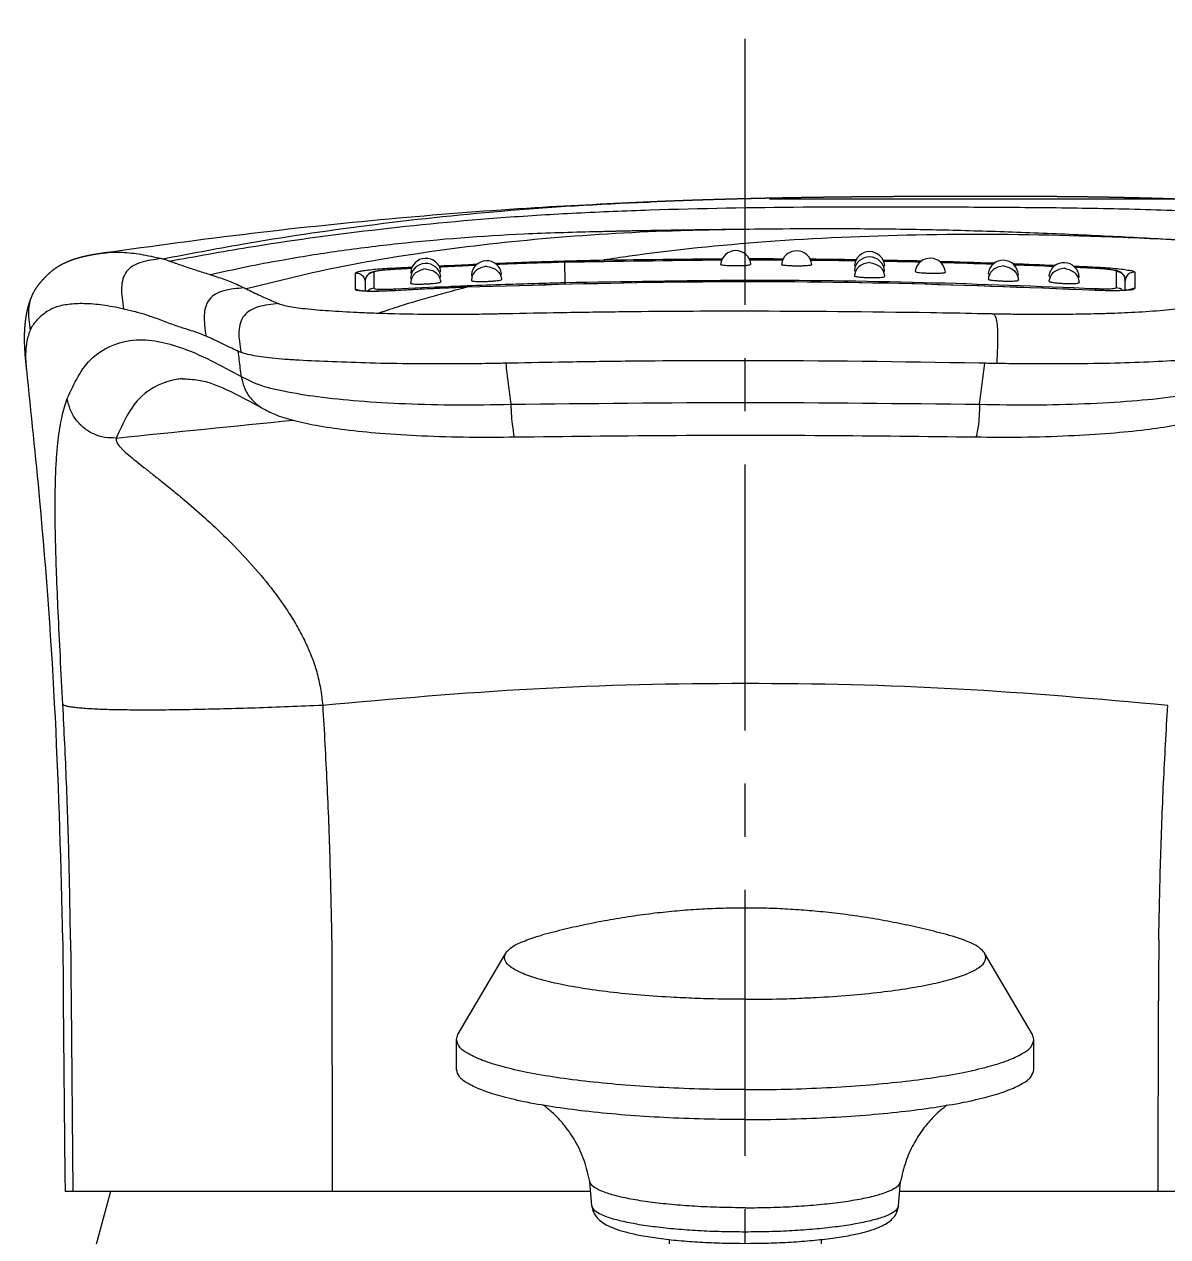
# Model space of a CAD drawing. Extents: x 937 to 1531, y -1355 to -935.
# Drawn here: x 1345.98 to 1383.6, y -1166.47 to -1126.58 of the extents above; entities that cross this region are included whole.
import ezdxf

# ---------------------------------------------------------------- set-up
doc = ezdxf.new("R2010")
doc.units = 0
doc.header["$LTSCALE"] = 7
doc.header["$MEASUREMENT"] = 0
doc.linetypes.add('CENTER', pattern=[2, 1.25, -0.25, 0.25, -0.25])
doc.layers.get('0').update_dxf_attribs({"color": 2, "linetype": 'CONTINUOUS'})
for name, color, linetype in [('CL', 1, 'CENTER'), ('DIM', 2, 'CONTINUOUS'), ('DWG', 7, 'CONTINUOUS')]:
    doc.layers.add(name, color=color, linetype=linetype)

# ---------------------------------------------------------------- blocks, each defined once
blk = doc.blocks.new('A$C03396B44')
at = {"layer": 'DWG'}
for p, q in [((0.049, 9.885), (1.623, 12.555)), ((18.951, 9.885), (17.377, 12.555)), ((0, 8.732), (0, 9.717)), ((19, 8.732), (19, 9.717)), ((4.457, 4.246), (4.388, 5.048)), ((14.543, 4.246), (14.612, 5.048)), ((7, 3.139), (7, 1.543)), ((12, 3.139), (12, 1.543)), ((4.578, 1.696), (4.086, 1.219)), ((14.422, 1.696), (14.914, 1.219)), ((4, 1.051), (4, 0.786)), ((15, 1.051), (15, 0.786))]:
    blk.add_line(p, q, dxfattribs=at)
for points in [[(9.5, 14.043), (8.786, 14.033), (8.073, 14.003), (7.354, 13.953), (6.616, 13.88), (5.842, 13.78), (5.06, 13.654), (4.307, 13.509), (3.568, 13.344), (2.833, 13.156)], [(16.167, 13.156), (15.421, 13.346), (14.665, 13.515), (13.9, 13.661), (13.111, 13.786), (12.339, 13.885), (11.607, 13.956), (10.897, 14.005), (10.196, 14.034), (9.5, 14.043)], [(1.621, 12.556), (1.78, 12.721), (2.129, 12.917), (2.642, 13.102), (2.833, 13.156)], [(17.379, 12.556), (17.22, 12.721), (16.871, 12.917), (16.358, 13.102), (16.167, 13.156)], [(7.926, 11.068), (7.166, 11.101), (6.064, 11.176), (5.039, 11.279), (4.114, 11.407), (3.309, 11.558), (2.642, 11.727), (2.129, 11.913), (1.78, 12.109), (1.604, 12.312), (1.604, 12.517), (1.621, 12.556)], [(11.074, 11.068), (11.834, 11.101), (12.936, 11.176), (13.961, 11.279), (14.886, 11.407), (15.691, 11.558), (16.358, 11.727), (16.871, 11.913), (17.22, 12.109), (17.396, 12.312), (17.396, 12.517), (17.379, 12.556)], [(7.931, 11.067), (7.926, 11.068)], [(9.5, 11.04), (8.32, 11.055), (7.931, 11.067)], [(9.5, 11.04), (10.68, 11.055), (11.069, 11.067)], [(11.069, 11.067), (11.074, 11.068)], [(0, 9.717), (0.051, 9.884)], [(9.5, 8.068), (8.148, 8.084), (6.824, 8.135), (5.554, 8.217), (4.364, 8.33), (3.279, 8.471), (2.32, 8.637), (1.508, 8.825), (0.858, 9.032), (0.385, 9.252), (0.097, 9.482), (0, 9.717)], [(9.5, 8.068), (10.852, 8.084), (12.176, 8.135), (13.446, 8.217), (14.636, 8.33), (15.721, 8.471), (16.68, 8.637), (17.492, 8.825), (18.142, 9.032), (18.615, 9.252), (18.903, 9.482), (19, 9.717)], [(19, 9.717), (18.949, 9.884)], [(9.5, 7.083), (8.148, 7.1), (6.824, 7.15), (5.554, 7.232), (4.364, 7.345), (3.279, 7.486), (2.32, 7.652), (1.508, 7.84), (0.858, 8.047), (0.385, 8.267), (0.097, 8.497), (0, 8.732)], [(9.5, 7.083), (10.852, 7.1), (12.176, 7.15), (13.446, 7.232), (14.636, 7.345), (15.721, 7.486), (16.68, 7.652), (17.492, 7.84), (18.142, 8.047), (18.615, 8.267), (18.903, 8.497), (19, 8.732)], [(4.389, 5.048), (4.204, 5.733), (3.908, 6.372), (3.567, 6.875), (3.226, 7.25), (2.921, 7.512), (2.867, 7.552)], [(16.133, 7.553), (15.907, 7.372), (15.617, 7.089), (15.321, 6.727), (15.034, 6.267), (14.783, 5.695), (14.611, 5.048)], [(4.39, 5.042), (4.389, 5.048)], [(9.5, 4.182), (8.658, 4.194), (7.84, 4.23), (7.067, 4.289), (6.36, 4.37), (5.738, 4.469), (5.22, 4.584), (4.818, 4.713), (4.544, 4.852), (4.405, 4.997), (4.393, 5.043)], [(9.5, 4.182), (10.342, 4.194), (11.16, 4.23), (11.933, 4.289), (12.64, 4.37), (13.262, 4.469), (13.78, 4.584), (14.182, 4.713), (14.456, 4.852), (14.595, 4.997), (14.607, 5.043)], [(14.611, 5.048), (14.61, 5.042)], [(9.5, 3.384), (8.721, 3.394), (7.954, 3.426), (7.221, 3.478), (6.543, 3.55), (5.939, 3.639), (5.423, 3.744), (5.008, 3.861), (4.704, 3.988), (4.519, 4.122), (4.457, 4.246)], [(4.457, 4.246), (4.51, 4.039), (4.628, 3.854), (4.793, 3.706), (4.999, 3.586), (5.262, 3.478), (5.608, 3.375), (6.074, 3.273), (6.661, 3.179), (7.312, 3.106), (8.013, 3.054), (8.748, 3.022), (9.5, 3.011)], [(14.543, 4.246), (14.481, 4.122), (14.296, 3.988), (13.992, 3.861), (13.576, 3.744), (13.061, 3.639), (12.456, 3.55), (11.779, 3.478), (11.046, 3.426), (10.279, 3.394), (9.5, 3.384)], [(9.5, 3.011), (10.262, 3.022), (11.005, 3.055), (11.713, 3.109), (12.37, 3.184), (12.957, 3.278), (13.413, 3.38), (13.752, 3.483), (14.01, 3.591), (14.212, 3.711), (14.374, 3.857), (14.491, 4.04), (14.543, 4.246)], [(7, 2.294), (6.383, 2.222), (5.591, 2.084), (4.995, 1.92), (4.625, 1.736), (4.58, 1.695)], [(12, 2.294), (12.617, 2.222), (13.409, 2.084), (14.005, 1.92), (14.375, 1.736), (14.42, 1.695)], [(4.58, 1.695), (4.5, 1.543), (4.625, 1.35), (4.995, 1.166), (5.591, 1.002), (6.383, 0.864), (7.331, 0.761), (8.387, 0.697), (9.5, 0.675)], [(14.42, 1.695), (14.5, 1.543), (14.375, 1.35), (14.005, 1.166), (13.409, 1.002), (12.617, 0.864), (11.669, 0.761), (10.613, 0.697), (9.5, 0.675)], [(3.817, 1.051), (3.841, 1.171), (3.906, 1.261)], [(3.906, 1.261), (4.008, 1.332)], [(4.008, 1.332), (4.172, 1.404), (4.353, 1.471)], [(4.08, 1.225), (4.03, 1.15), (4.011, 1.051)], [(7, 1.543), (7.085, 1.431), (7.335, 1.326), (7.732, 1.236), (8.25, 1.167), (8.853, 1.124), (9.5, 1.109)], [(12, 1.543), (11.915, 1.431), (11.665, 1.326), (11.268, 1.236), (10.75, 1.167), (10.147, 1.124), (9.5, 1.109)], [(14.646, 1.471), (14.827, 1.404), (14.992, 1.332)], [(14.92, 1.225), (14.97, 1.15), (14.989, 1.051)], [(14.992, 1.332), (15.094, 1.261)], [(15.094, 1.261), (15.158, 1.171), (15.183, 1.051)], [(3.906, 0.837), (3.841, 0.929), (3.817, 1.051)], [(9.5, 0), (8.141, 0.031), (6.854, 0.124), (5.725, 0.271), (4.809, 0.464), (4.172, 0.687), (3.906, 0.837)], [(4.011, 1.051), (4.03, 0.951), (4.269, 0.755), (4.737, 0.573), (5.413, 0.412), (6.267, 0.278), (7.263, 0.178), (8.356, 0.117), (9.5, 0.096)], [(14.989, 1.051), (14.97, 0.951), (14.731, 0.755), (14.263, 0.573), (13.587, 0.412), (12.733, 0.278), (11.737, 0.178), (10.644, 0.117), (9.5, 0.096)], [(15.183, 1.051), (15.159, 0.929), (14.98, 0.756)], [(14.98, 0.756), (14.829, 0.687), (14.193, 0.465), (13.274, 0.271), (12.137, 0.123), (10.854, 0.031), (9.5, 0)]]:
    blk.add_spline(points, degree=3, dxfattribs=at)

msp = doc.modelspace()

# ---------------------------------------------------------------- linework, layer by layer
at = {"color": 7, "linetype": 'Continuous'}
for p, q in [((1366.578, -1132.423), (1366.597, -1132.422)), ((1369.459, -1133.329), (1369.453, -1133.329)), ((1348.598, -1134.102), (1348.602, -1134.102)), ((1363.758, -1134.408), (1363.758, -1134.407)), ((1363.758, -1134.408), (1363.759, -1135.073)), ((1365.052, -1134.332), (1365.053, -1134.38)), ((1373.796, -1134.414), (1373.793, -1134.414)), ((1373.796, -1134.414), (1373.798, -1134.414)), ((1357.481, -1134.735), (1357.478, -1135.26)), ((1358.181, -1134.641), (1358.181, -1134.64)), ((1358.183, -1134.592), (1358.185, -1134.64)), ((1359.168, -1134.624), (1359.165, -1134.624)), ((1359.168, -1134.624), (1359.171, -1134.624)), ((1361.17, -1134.54), (1361.168, -1134.54)), ((1361.17, -1134.54), (1361.173, -1134.54)), ((1378.203, -1134.527), (1378.2, -1134.527)), ((1378.203, -1134.527), (1378.206, -1134.528)), ((1380.206, -1134.606), (1380.203, -1134.606)), ((1380.206, -1134.606), (1380.209, -1134.606)), ((1381.211, -1134.564), (1381.208, -1134.611)), ((1381.211, -1134.61), (1381.211, -1134.609)), ((1381.912, -1135.237), (1381.912, -1134.701)), ((1382.512, -1134.732), (1382.512, -1135.268)), ((1357.196, -1135.032), (1357.196, -1135.358)), ((1360.539, -1135.23), (1360.539, -1135.229)), ((1363.759, -1135.073), (1363.76, -1135.13)), ((1382.196, -1135.332), (1382.196, -1134.998)), ((1346.219, -1135.539), (1346.218, -1135.54)), ((1358.179, -1135.343), (1358.179, -1135.342)), ((1358.18, -1135.285), (1358.183, -1135.342)), ((1381.211, -1135.271), (1381.208, -1135.33)), ((1381.211, -1135.332), (1381.211, -1135.33)), ((1346.05, -1137.932), (1346.05, -1137.932)), ((1351.182, -1138.239), (1351.175, -1138.239)), ((1353.799, -1139.202), (1353.804, -1139.205)), ((1356.103, -1156.701), (1356.113, -1164.977)), ((1347.266, -1158.701), (1347.316, -1164.424)), ((1347.521, -1158.701), (1347.576, -1164.977)), ((1383.284, -1164.977), (1383.291, -1158.701)), ((1347.316, -1164.424), (1347.323, -1164.977)), ((1364.615, -1164.977), (1347.323, -1164.977)), ((1392.074, -1164.977), (1374.782, -1164.977))]:
    msp.add_line(p, q, dxfattribs=at)
for centre, start, end in [((1369.388, -1134.525), 5.7913, 174.424), ((1371.388, -1134.53), 5.3086, 173.9293), ((1359.192, -1134.778), 8.5214, 177.144), ((1361.189, -1134.859), 7.9246, 176.626), ((1373.788, -1134.558), 4.7242, 173.3702), ((1373.787, -1134.731), 4.7317, 173.3783), ((1375.787, -1134.772), 4.2629, 172.9079), ((1378.186, -1134.843), 3.6818, 172.3384), ((1380.184, -1134.921), 3.1664, 171.8339), ((1359.191, -1134.948), 8.4333, 177.1004)]:
    msp.add_arc(centre, 0.5, start, end, dxfattribs=at)
for points in [[(1366.578, -1132.423), (1362.793, -1132.617), (1358.288, -1132.961), (1353.468, -1133.463), (1348.598, -1134.102)], [(1350.526, -1134.295), (1353.138, -1133.814), (1357.247, -1133.195), (1361.691, -1132.722), (1366.479, -1132.427), (1366.578, -1132.423)], [(1392.531, -1133.054), (1392.469, -1133.045), (1392.403, -1133.036), (1392.336, -1133.026), (1392.269, -1133.017), (1392.203, -1133.007), (1392.136, -1132.998), (1392.07, -1132.989), (1392.004, -1132.98), (1391.938, -1132.971), (1391.872, -1132.962), (1391.806, -1132.953), (1391.74, -1132.944), (1391.674, -1132.936), (1391.609, -1132.927), (1391.543, -1132.919), (1391.478, -1132.91), (1391.412, -1132.902), (1391.347, -1132.894), (1391.282, -1132.886), (1391.217, -1132.877), (1391.152, -1132.869), (1391.087, -1132.862), (1391.022, -1132.854), (1390.958, -1132.846), (1390.893, -1132.838), (1390.829, -1132.831), (1390.764, -1132.823), (1390.7, -1132.816), (1390.636, -1132.808), (1390.572, -1132.801), (1390.508, -1132.794), (1390.444, -1132.787), (1390.38, -1132.78), (1390.317, -1132.773), (1390.253, -1132.766), (1390.19, -1132.759), (1390.126, -1132.752), (1390.063, -1132.745), (1390, -1132.739), (1389.937, -1132.732), (1389.874, -1132.726), (1389.811, -1132.719), (1389.748, -1132.713), (1389.686, -1132.707), (1389.623, -1132.7), (1389.561, -1132.694), (1389.498, -1132.688), (1389.436, -1132.682), (1389.374, -1132.676), (1389.312, -1132.67), (1389.25, -1132.664), (1389.188, -1132.659), (1389.127, -1132.653), (1389.065, -1132.647), (1389.004, -1132.642), (1388.942, -1132.636), (1388.881, -1132.63), (1388.82, -1132.625), (1388.759, -1132.62), (1388.698, -1132.614), (1388.637, -1132.609), (1388.576, -1132.604), (1388.515, -1132.599), (1388.455, -1132.594), (1388.394, -1132.589), (1388.334, -1132.584), (1388.274, -1132.579), (1388.213, -1132.574), (1388.153, -1132.569), (1388.093, -1132.564), (1388.033, -1132.56), (1387.974, -1132.555), (1387.914, -1132.55), (1387.854, -1132.546), (1387.795, -1132.541), (1387.735, -1132.537), (1387.676, -1132.532), (1387.617, -1132.528), (1387.558, -1132.524), (1387.499, -1132.519), (1387.44, -1132.515), (1387.381, -1132.511), (1387.322, -1132.507), (1387.263, -1132.503), (1387.205, -1132.499), (1387.146, -1132.495), (1387.088, -1132.491), (1387.03, -1132.487), (1386.971, -1132.483), (1386.913, -1132.479), (1386.855, -1132.475), (1386.797, -1132.472), (1386.739, -1132.468), (1386.682, -1132.464), (1386.624, -1132.461), (1386.566, -1132.457), (1386.509, -1132.454), (1386.452, -1132.45), (1386.394, -1132.447), (1386.337, -1132.444), (1386.28, -1132.44), (1386.223, -1132.437), (1386.166, -1132.434), (1386.109, -1132.43), (1386.052, -1132.427), (1385.995, -1132.424), (1385.939, -1132.421), (1385.882, -1132.418), (1385.826, -1132.415), (1385.769, -1132.412), (1385.713, -1132.409), (1385.657, -1132.406), (1385.601, -1132.403), (1385.544, -1132.4), (1385.488, -1132.397), (1385.433, -1132.395), (1385.377, -1132.392), (1385.321, -1132.389), (1385.265, -1132.386), (1385.21, -1132.384), (1385.154, -1132.381), (1385.099, -1132.379), (1385.043, -1132.376), (1384.988, -1132.374), (1384.933, -1132.371), (1384.878, -1132.369), (1384.823, -1132.366), (1384.768, -1132.364), (1384.713, -1132.362), (1384.658, -1132.359), (1384.603, -1132.357), (1384.549, -1132.355), (1384.494, -1132.353), (1384.44, -1132.35), (1384.385, -1132.348), (1384.331, -1132.346), (1384.277, -1132.344), (1384.222, -1132.342), (1384.168, -1132.34), (1384.114, -1132.338), (1384.06, -1132.336), (1384.006, -1132.334), (1383.953, -1132.332), (1383.899, -1132.33), (1383.845, -1132.328), (1383.791, -1132.326), (1383.738, -1132.325), (1383.684, -1132.323), (1383.631, -1132.321), (1383.578, -1132.319), (1383.524, -1132.318), (1383.471, -1132.316), (1383.418, -1132.314), (1383.365, -1132.313), (1383.312, -1132.311), (1383.259, -1132.309), (1383.206, -1132.308), (1383.153, -1132.306), (1383.1, -1132.305), (1383.048, -1132.303), (1382.995, -1132.302), (1382.943, -1132.3), (1382.89, -1132.299), (1382.838, -1132.298), (1382.785, -1132.296), (1382.733, -1132.295), (1382.681, -1132.294), (1382.629, -1132.292), (1382.577, -1132.291), (1382.525, -1132.29), (1382.473, -1132.289), (1382.421, -1132.287), (1382.369, -1132.286), (1382.317, -1132.285), (1382.265, -1132.284), (1382.214, -1132.283), (1382.162, -1132.282), (1382.111, -1132.28), (1382.059, -1132.279), (1382.008, -1132.278), (1381.956, -1132.277), (1381.905, -1132.276), (1381.854, -1132.275), (1381.803, -1132.274), (1381.751, -1132.273), (1381.7, -1132.272), (1381.649, -1132.271), (1381.598, -1132.271), (1381.548, -1132.27), (1381.497, -1132.269), (1381.446, -1132.268), (1381.395, -1132.267), (1381.345, -1132.266), (1381.294, -1132.265), (1381.243, -1132.265), (1381.193, -1132.264), (1381.142, -1132.263), (1381.092, -1132.262), (1381.042, -1132.262), (1380.991, -1132.261), (1380.941, -1132.26), (1380.891, -1132.26), (1380.841, -1132.259), (1380.791, -1132.258), (1380.741, -1132.258), (1380.691, -1132.257), (1380.641, -1132.256), (1380.591, -1132.256), (1380.541, -1132.255), (1380.491, -1132.255), (1380.442, -1132.254), (1380.392, -1132.254), (1380.342, -1132.253), (1380.293, -1132.253), (1380.243, -1132.252), (1380.194, -1132.252), (1380.144, -1132.251), (1380.095, -1132.251), (1380.046, -1132.25), (1379.997, -1132.25), (1379.947, -1132.249), (1379.898, -1132.249), (1379.849, -1132.249), (1379.8, -1132.248), (1379.751, -1132.248), (1379.702, -1132.248), (1379.653, -1132.247), (1379.604, -1132.247), (1379.555, -1132.247), (1379.506, -1132.246), (1379.458, -1132.246), (1379.409, -1132.246), (1379.36, -1132.245), (1379.312, -1132.245), (1379.263, -1132.245), (1379.214, -1132.245), (1379.166, -1132.244), (1379.117, -1132.244), (1379.069, -1132.244), (1379.021, -1132.244), (1378.972, -1132.243), (1378.924, -1132.243), (1378.876, -1132.243), (1378.828, -1132.243), (1378.78, -1132.243), (1378.732, -1132.243), (1378.684, -1132.242), (1378.636, -1132.242), (1378.588, -1132.242), (1378.54, -1132.242), (1378.492, -1132.242), (1378.445, -1132.242), (1378.397, -1132.242), (1378.35, -1132.242), (1378.303, -1132.241), (1378.255, -1132.241), (1378.208, -1132.241), (1378.161, -1132.241), (1378.114, -1132.241), (1378.068, -1132.241), (1378.021, -1132.241), (1377.974, -1132.241), (1377.928, -1132.241), (1377.881, -1132.241), (1377.835, -1132.241), (1377.789, -1132.241), (1377.743, -1132.241), (1377.697, -1132.241), (1377.652, -1132.241), (1377.606, -1132.241), (1377.561, -1132.241), (1377.516, -1132.241), (1377.47, -1132.241), (1377.425, -1132.241), (1377.381, -1132.241), (1377.336, -1132.241), (1377.292, -1132.241), (1377.247, -1132.241), (1377.203, -1132.241), (1377.159, -1132.241), (1377.115, -1132.241), (1377.072, -1132.241), (1377.028, -1132.241), (1376.985, -1132.241), (1376.942, -1132.241), (1376.899, -1132.241), (1376.857, -1132.241), (1376.814, -1132.241), (1376.772, -1132.241), (1376.73, -1132.242), (1376.688, -1132.242), (1376.646, -1132.242), (1376.605, -1132.242), (1376.563, -1132.242), (1376.522, -1132.242), (1376.481, -1132.242), (1376.441, -1132.242), (1376.4, -1132.242), (1376.36, -1132.242), (1376.32, -1132.242), (1376.28, -1132.242), (1376.24, -1132.243), (1376.2, -1132.243), (1376.16, -1132.243), (1376.121, -1132.243), (1376.082, -1132.243), (1376.043, -1132.243), (1376.004, -1132.243), (1375.965, -1132.243), (1375.926, -1132.243), (1375.887, -1132.244), (1375.849, -1132.244), (1375.81, -1132.244), (1375.772, -1132.244), (1375.733, -1132.244), (1375.695, -1132.244), (1375.657, -1132.244), (1375.619, -1132.244), (1375.581, -1132.245), (1375.543, -1132.245), (1375.506, -1132.245), (1375.468, -1132.245), (1375.43, -1132.245), (1375.393, -1132.245), (1375.355, -1132.245), (1375.318, -1132.246), (1375.28, -1132.246), (1375.243, -1132.246), (1375.205, -1132.246), (1375.168, -1132.246), (1375.131, -1132.246), (1375.094, -1132.247), (1375.057, -1132.247), (1375.02, -1132.247), (1374.983, -1132.247), (1374.946, -1132.247), (1374.909, -1132.248), (1374.873, -1132.248), (1374.836, -1132.248), (1374.799, -1132.248), (1374.763, -1132.248), (1374.726, -1132.249), (1374.69, -1132.249), (1374.653, -1132.249), (1374.617, -1132.249), (1374.581, -1132.249), (1374.545, -1132.25), (1374.509, -1132.25), (1374.472, -1132.25), (1374.436, -1132.25), (1374.401, -1132.251), (1374.365, -1132.251), (1374.329, -1132.251), (1374.293, -1132.251), (1374.257, -1132.252), (1374.222, -1132.252), (1374.186, -1132.252), (1374.15, -1132.252), (1374.115, -1132.253), (1374.079, -1132.253), (1374.044, -1132.253), (1374.009, -1132.253), (1373.973, -1132.254), (1373.938, -1132.254), (1373.903, -1132.254), (1373.868, -1132.254), (1373.833, -1132.255), (1373.798, -1132.255), (1373.763, -1132.255), (1373.728, -1132.256), (1373.693, -1132.256), (1373.659, -1132.256), (1373.624, -1132.257), (1373.589, -1132.257), (1373.555, -1132.257), (1373.52, -1132.257), (1373.486, -1132.258), (1373.451, -1132.258), (1373.417, -1132.258), (1373.382, -1132.259), (1373.348, -1132.259), (1373.314, -1132.259), (1373.28, -1132.26), (1373.246, -1132.26), (1373.211, -1132.26), (1373.177, -1132.261), (1373.143, -1132.261), (1373.11, -1132.261), (1373.076, -1132.262), (1373.042, -1132.262), (1373.008, -1132.263), (1372.974, -1132.263), (1372.941, -1132.263), (1372.907, -1132.264), (1372.874, -1132.264), (1372.84, -1132.264), (1372.807, -1132.265), (1372.773, -1132.265), (1372.74, -1132.266), (1372.706, -1132.266), (1372.673, -1132.266), (1372.64, -1132.267), (1372.607, -1132.267), (1372.574, -1132.268), (1372.541, -1132.268), (1372.508, -1132.268), (1372.475, -1132.269), (1372.442, -1132.269), (1372.409, -1132.27), (1372.376, -1132.27), (1372.343, -1132.27), (1372.311, -1132.271), (1372.278, -1132.271), (1372.245, -1132.272), (1372.213, -1132.272), (1372.18, -1132.273), (1372.148, -1132.273), (1372.115, -1132.274), (1372.083, -1132.274), (1372.05, -1132.275), (1372.018, -1132.275), (1371.986, -1132.275), (1371.954, -1132.276), (1371.922, -1132.276), (1371.889, -1132.277), (1371.857, -1132.277), (1371.825, -1132.278), (1371.793, -1132.278), (1371.761, -1132.279), (1371.729, -1132.279), (1371.698, -1132.28), (1371.666, -1132.28), (1371.634, -1132.281), (1371.602, -1132.281), (1371.571, -1132.282), (1371.539, -1132.282), (1371.507, -1132.283), (1371.476, -1132.283), (1371.444, -1132.284), (1371.413, -1132.284), (1371.381, -1132.285), (1371.35, -1132.285), (1371.319, -1132.286), (1371.287, -1132.287), (1371.256, -1132.287), (1371.225, -1132.288), (1371.194, -1132.288), (1371.163, -1132.289), (1371.132, -1132.289), (1371.101, -1132.29), (1371.07, -1132.29), (1371.039, -1132.291), (1371.008, -1132.292), (1370.977, -1132.292), (1370.946, -1132.293), (1370.915, -1132.293), (1370.885, -1132.294), (1370.854, -1132.294), (1370.823, -1132.295), (1370.793, -1132.296), (1370.762, -1132.296), (1370.731, -1132.297), (1370.701, -1132.297), (1370.67, -1132.298), (1370.64, -1132.299), (1370.61, -1132.299), (1370.579, -1132.3), (1370.549, -1132.301), (1370.519, -1132.301), (1370.488, -1132.302), (1370.458, -1132.302), (1370.428, -1132.303), (1370.398, -1132.304), (1370.368, -1132.304), (1370.338, -1132.305), (1370.308, -1132.306), (1370.278, -1132.306), (1370.248, -1132.307), (1370.218, -1132.308), (1370.188, -1132.308), (1370.158, -1132.309), (1370.129, -1132.31), (1370.099, -1132.31), (1370.07, -1132.311), (1370.04, -1132.312), (1370.011, -1132.312), (1369.981, -1132.313), (1369.952, -1132.314), (1369.923, -1132.314), (1369.894, -1132.315), (1369.865, -1132.316), (1369.836, -1132.316), (1369.807, -1132.317), (1369.778, -1132.318), (1369.749, -1132.319), (1369.721, -1132.319), (1369.692, -1132.32), (1369.664, -1132.321), (1369.636, -1132.321), (1369.608, -1132.322), (1369.58, -1132.323), (1369.552, -1132.323), (1369.524, -1132.324), (1369.496, -1132.325), (1369.469, -1132.326), (1369.441, -1132.326), (1369.414, -1132.327), (1369.387, -1132.328), (1369.36, -1132.328), (1369.333, -1132.329), (1369.306, -1132.33), (1369.28, -1132.331), (1369.253, -1132.331), (1369.227, -1132.332), (1369.201, -1132.333), (1369.175, -1132.333), (1369.149, -1132.334), (1369.123, -1132.335), (1369.098, -1132.335), (1369.072, -1132.336), (1369.047, -1132.337), (1369.022, -1132.338), (1368.997, -1132.338), (1368.972, -1132.339), (1368.947, -1132.34), (1368.923, -1132.34), (1368.898, -1132.341), (1368.874, -1132.342), (1368.85, -1132.342), (1368.826, -1132.343), (1368.802, -1132.344), (1368.778, -1132.345), (1368.755, -1132.345), (1368.731, -1132.346), (1368.708, -1132.347), (1368.685, -1132.347), (1368.661, -1132.348), (1368.638, -1132.349), (1368.616, -1132.349), (1368.593, -1132.35), (1368.57, -1132.351), (1368.548, -1132.351), (1368.525, -1132.352), (1368.503, -1132.353), (1368.481, -1132.354), (1368.459, -1132.354), (1368.437, -1132.355), (1368.415, -1132.356), (1368.394, -1132.356), (1368.372, -1132.357), (1368.351, -1132.358), (1368.329, -1132.358), (1368.308, -1132.359), (1368.287, -1132.36), (1368.266, -1132.36), (1368.245, -1132.361), (1368.224, -1132.362), (1368.203, -1132.362), (1368.182, -1132.363), (1368.162, -1132.364), (1368.141, -1132.364), (1368.121, -1132.365), (1368.101, -1132.366), (1368.08, -1132.366), (1368.06, -1132.367), (1368.04, -1132.368), (1368.02, -1132.368), (1368, -1132.369), (1367.98, -1132.37), (1367.961, -1132.37), (1367.941, -1132.371), (1367.921, -1132.372), (1367.902, -1132.372), (1367.882, -1132.373), (1367.863, -1132.374), (1367.844, -1132.374), (1367.825, -1132.375), (1367.806, -1132.376), (1367.787, -1132.376), (1367.768, -1132.377), (1367.749, -1132.378), (1367.73, -1132.378), (1367.711, -1132.379), (1367.693, -1132.38), (1367.675, -1132.38), (1367.656, -1132.381), (1367.638, -1132.382), (1367.62, -1132.382), (1367.602, -1132.383), (1367.584, -1132.384), (1367.566, -1132.384), (1367.548, -1132.385), (1367.531, -1132.385), (1367.513, -1132.386), (1367.496, -1132.387), (1367.478, -1132.387), (1367.461, -1132.388), (1367.444, -1132.389), (1367.427, -1132.389), (1367.41, -1132.39), (1367.394, -1132.391), (1367.377, -1132.391), (1367.361, -1132.392), (1367.344, -1132.392), (1367.328, -1132.393), (1367.312, -1132.394), (1367.296, -1132.394), (1367.28, -1132.395), (1367.264, -1132.395), (1367.249, -1132.396), (1367.233, -1132.397), (1367.218, -1132.397), (1367.203, -1132.398), (1367.188, -1132.398), (1367.173, -1132.399), (1367.158, -1132.399), (1367.144, -1132.4), (1367.129, -1132.401), (1367.115, -1132.401), (1367.101, -1132.402), (1367.086, -1132.402), (1367.072, -1132.403), (1367.059, -1132.403), (1367.045, -1132.404), (1367.031, -1132.404), (1367.018, -1132.405), (1367.004, -1132.405), (1366.991, -1132.406), (1366.977, -1132.407), (1366.964, -1132.407), (1366.951, -1132.408), (1366.938, -1132.408), (1366.925, -1132.409), (1366.912, -1132.409), (1366.9, -1132.41), (1366.887, -1132.41), (1366.874, -1132.411), (1366.862, -1132.411), (1366.849, -1132.412), (1366.837, -1132.412), (1366.825, -1132.413), (1366.813, -1132.413), (1366.8, -1132.414), (1366.788, -1132.414), (1366.776, -1132.415), (1366.765, -1132.415), (1366.753, -1132.416), (1366.741, -1132.416), (1366.729, -1132.417), (1366.718, -1132.417), (1366.706, -1132.418), (1366.695, -1132.418), (1366.684, -1132.418), (1366.672, -1132.419), (1366.661, -1132.419), (1366.65, -1132.42), (1366.639, -1132.42), (1366.629, -1132.421), (1366.618, -1132.421), (1366.607, -1132.422), (1366.597, -1132.422), (1366.595, -1132.422)], [(1350.75, -1134.369), (1353.343, -1133.916), (1357.421, -1133.347), (1361.817, -1132.928), (1364.146, -1132.785), (1366.559, -1132.685), (1371.6, -1132.589), (1376.877, -1132.588), (1379.583, -1132.607), (1382.336, -1132.655), (1385.139, -1132.754), (1387.993, -1132.93), (1390.229, -1133.137), (1392.493, -1133.418)], [(1364.732, -1133.406), (1362.423, -1133.484), (1358.273, -1133.803), (1356.32, -1134.046), (1354.451, -1134.344), (1353.261, -1134.571), (1352.109, -1134.822)], [(1369.453, -1133.329), (1367.308, -1133.379), (1363.016, -1133.641), (1359.063, -1134.104), (1355.464, -1134.757), (1353.29, -1135.287)], [(1364.785, -1133.405), (1364.732, -1133.406)], [(1365.092, -1133.398), (1365.002, -1133.401), (1364.881, -1133.404), (1364.802, -1133.406), (1364.785, -1133.406)], [(1364.861, -1133.404), (1364.785, -1133.405)], [(1385.513, -1133.775), (1384.998, -1133.742), (1383.541, -1133.659), (1380.701, -1133.545), (1375.325, -1133.513), (1370.38, -1133.738), (1365.888, -1134.21), (1365.052, -1134.332)], [(1369.453, -1133.329), (1369.346, -1133.33), (1369.136, -1133.333), (1368.927, -1133.335), (1368.719, -1133.338), (1368.512, -1133.34), (1368.306, -1133.343), (1368.1, -1133.345), (1367.896, -1133.348), (1367.694, -1133.351), (1367.493, -1133.353), (1367.296, -1133.356), (1367.102, -1133.359), (1366.913, -1133.362), (1366.73, -1133.365), (1366.551, -1133.368), (1366.378, -1133.371), (1366.208, -1133.374), (1366.043, -1133.377), (1365.883, -1133.38), (1365.727, -1133.383), (1365.575, -1133.387), (1365.426, -1133.39), (1365.281, -1133.394), (1365.139, -1133.397), (1365.092, -1133.398)], [(1385.513, -1133.775), (1383.832, -1133.671), (1381.667, -1133.556), (1379.347, -1133.452), (1377.078, -1133.375), (1374.914, -1133.327), (1372.852, -1133.31), (1370.937, -1133.314), (1369.459, -1133.329)], [(1348.602, -1134.104), (1348.572, -1134.108), (1348.529, -1134.114), (1348.493, -1134.12), (1348.46, -1134.125), (1348.429, -1134.13), (1348.401, -1134.134), (1348.374, -1134.138), (1348.348, -1134.143), (1348.322, -1134.147), (1348.298, -1134.151), (1348.274, -1134.155), (1348.25, -1134.159), (1348.227, -1134.164), (1348.205, -1134.168), (1348.183, -1134.172), (1348.161, -1134.176), (1348.14, -1134.18), (1348.119, -1134.184), (1348.098, -1134.188), (1348.078, -1134.193), (1348.058, -1134.197), (1348.038, -1134.201), (1348.019, -1134.205), (1348, -1134.209), (1347.982, -1134.213), (1347.963, -1134.218), (1347.945, -1134.222), (1347.927, -1134.226), (1347.909, -1134.231), (1347.891, -1134.235), (1347.874, -1134.239), (1347.856, -1134.244), (1347.839, -1134.248), (1347.822, -1134.253), (1347.805, -1134.257), (1347.788, -1134.262), (1347.772, -1134.266), (1347.755, -1134.271), (1347.739, -1134.276), (1347.723, -1134.281), (1347.706, -1134.285), (1347.69, -1134.29), (1347.674, -1134.295), (1347.658, -1134.3), (1347.642, -1134.305), (1347.626, -1134.31), (1347.61, -1134.316), (1347.593, -1134.321), (1347.577, -1134.327), (1347.561, -1134.332), (1347.544, -1134.338), (1347.528, -1134.344), (1347.511, -1134.35), (1347.494, -1134.357), (1347.476, -1134.363), (1347.458, -1134.37), (1347.44, -1134.378), (1347.421, -1134.385), (1347.402, -1134.393), (1347.382, -1134.402), (1347.363, -1134.41), (1347.343, -1134.419), (1347.322, -1134.428), (1347.302, -1134.438), (1347.282, -1134.448), (1347.262, -1134.458), (1347.242, -1134.468), (1347.222, -1134.478), (1347.202, -1134.489), (1347.182, -1134.499), (1347.163, -1134.51), (1347.143, -1134.521), (1347.124, -1134.533), (1347.105, -1134.544), (1347.086, -1134.556), (1347.067, -1134.568), (1347.049, -1134.58), (1347.03, -1134.592), (1347.012, -1134.605), (1346.994, -1134.617), (1346.976, -1134.63), (1346.958, -1134.643), (1346.94, -1134.656), (1346.923, -1134.669), (1346.907, -1134.682), (1346.89, -1134.695), (1346.874, -1134.708), (1346.859, -1134.721), (1346.843, -1134.734), (1346.828, -1134.747), (1346.814, -1134.76), (1346.799, -1134.773), (1346.785, -1134.786), (1346.771, -1134.798), (1346.758, -1134.811), (1346.745, -1134.823), (1346.732, -1134.836), (1346.719, -1134.848), (1346.706, -1134.861), (1346.694, -1134.873), (1346.682, -1134.885), (1346.67, -1134.898), (1346.658, -1134.91), (1346.646, -1134.922), (1346.634, -1134.934), (1346.623, -1134.947), (1346.611, -1134.959), (1346.6, -1134.971), (1346.589, -1134.983), (1346.578, -1134.995), (1346.567, -1135.007), (1346.557, -1135.019), (1346.545, -1135.032), (1346.534, -1135.045), (1346.522, -1135.059), (1346.51, -1135.073), (1346.497, -1135.088), (1346.484, -1135.103), (1346.471, -1135.12), (1346.457, -1135.137), (1346.443, -1135.155), (1346.429, -1135.174), (1346.414, -1135.194), (1346.399, -1135.215), (1346.384, -1135.236), (1346.369, -1135.258), (1346.355, -1135.28), (1346.341, -1135.302), (1346.327, -1135.324), (1346.313, -1135.348), (1346.293, -1135.384), (1346.282, -1135.405), (1346.281, -1135.406)], [(1348.602, -1134.104), (1348.755, -1134.086), (1349.283, -1134.083), (1349.896, -1134.159), (1350.235, -1134.226), (1350.412, -1134.267), (1350.503, -1134.289)], [(1350.503, -1134.289), (1350.144, -1134.338), (1349.816, -1134.413), (1349.545, -1134.535), (1349.347, -1134.713), (1349.227, -1134.952), (1349.182, -1135.245), (1349.197, -1135.583), (1349.247, -1135.946)], [(1350.503, -1134.289), (1350.514, -1134.292), (1350.526, -1134.295)], [(1350.75, -1134.369), (1350.69, -1134.346), (1350.596, -1134.313), (1350.526, -1134.295)], [(1352.109, -1134.822), (1352.035, -1134.799), (1351.814, -1134.729), (1351.598, -1134.661), (1351.387, -1134.593), (1351.181, -1134.523), (1350.981, -1134.453), (1350.883, -1134.418), (1350.786, -1134.383), (1350.75, -1134.369)], [(1361.467, -1134.444), (1361.69, -1134.434), (1362.744, -1134.394), (1363.757, -1134.363)], [(1363.758, -1134.407), (1362.09, -1134.459), (1361.516, -1134.481)], [(1363.758, -1134.408), (1361.98, -1134.464), (1361.517, -1134.482)], [(1363.757, -1134.363), (1363.866, -1134.36)], [(1368.925, -1134.335), (1363.758, -1134.407)], [(1368.925, -1134.336), (1363.758, -1134.408)], [(1363.866, -1134.36), (1365.052, -1134.332)], [(1365.052, -1134.332), (1368.947, -1134.289)], [(1369.828, -1134.287), (1370.44, -1134.288), (1370.949, -1134.291)], [(1370.926, -1134.338), (1369.85, -1134.334)], [(1370.926, -1134.339), (1369.851, -1134.335)], [(1371.831, -1134.297), (1373.35, -1134.315)], [(1373.328, -1134.363), (1371.852, -1134.344)], [(1373.327, -1134.364), (1371.853, -1134.345)], [(1373.793, -1134.414), (1373.439, -1134.555), (1373.328, -1134.716), (1373.291, -1134.857)], [(1373.798, -1134.414), (1373.796, -1134.414), (1373.793, -1134.414)], [(1373.798, -1134.414), (1373.797, -1134.414), (1373.794, -1134.414), (1373.793, -1134.414)], [(1373.798, -1134.414), (1374.147, -1134.567), (1374.253, -1134.731), (1374.286, -1134.873)], [(1374.233, -1134.33), (1375.506, -1134.358)], [(1375.447, -1134.405), (1374.255, -1134.379)], [(1375.449, -1134.404), (1374.255, -1134.379)], [(1376.088, -1134.372), (1377.907, -1134.428)], [(1377.849, -1134.472), (1376.145, -1134.421)], [(1377.848, -1134.473), (1376.146, -1134.422)], [(1382.081, -1136.069), (1382.519, -1136.048), (1383.464, -1135.982), (1384.23, -1135.896), (1384.54, -1135.846), (1384.797, -1135.792), (1384.906, -1135.763), (1385.002, -1135.734), (1385.045, -1135.719), (1385.084, -1135.703), (1385.12, -1135.688), (1385.156, -1135.672), (1385.193, -1135.656), (1385.817, -1135.388), (1386.443, -1135.133), (1387.593, -1134.711), (1388.607, -1134.407), (1389.487, -1134.22), (1390.234, -1134.151), (1390.583, -1134.163)], [(1352.109, -1134.821), (1352.26, -1134.868), (1352.49, -1134.941), (1352.726, -1135.028), (1352.97, -1135.133), (1353.22, -1135.252)], [(1356.877, -1135.302), (1356.878, -1135.105), (1356.88, -1134.926), (1356.883, -1134.76)], [(1356.883, -1134.76), (1356.899, -1134.742), (1356.945, -1134.723), (1357.023, -1134.703), (1357.14, -1134.681), (1357.308, -1134.658), (1357.536, -1134.634), (1357.83, -1134.611), (1358.183, -1134.592)], [(1356.883, -1134.76), (1357.039, -1134.796), (1357.154, -1134.906), (1357.195, -1135.032)], [(1357.455, -1134.724), (1357.421, -1134.735), (1357.365, -1134.759), (1357.301, -1134.803), (1357.244, -1134.87), (1357.207, -1134.956), (1357.196, -1135.032)], [(1357.481, -1134.735), (1357.392, -1134.754), (1357.313, -1134.798), (1357.25, -1134.863), (1357.21, -1134.944), (1357.196, -1135.032)], [(1357.527, -1134.707), (1357.472, -1134.719), (1357.455, -1134.724)], [(1358.181, -1134.641), (1358.026, -1134.651), (1357.878, -1134.663), (1357.745, -1134.676), (1357.634, -1134.691), (1357.55, -1134.707), (1357.499, -1134.721), (1357.481, -1134.735)], [(1358.181, -1134.64), (1358.085, -1134.646), (1357.962, -1134.654), (1357.851, -1134.664), (1357.751, -1134.674), (1357.664, -1134.685), (1357.59, -1134.695), (1357.527, -1134.707)], [(1358.721, -1134.613), (1358.181, -1134.64)], [(1358.721, -1134.614), (1358.181, -1134.641)], [(1358.183, -1134.592), (1358.739, -1134.567)], [(1359.165, -1134.624), (1358.821, -1134.787), (1358.72, -1134.955), (1358.692, -1135.098)], [(1358.693, -1134.753), (1358.71, -1134.763), (1358.726, -1134.766)], [(1359.171, -1134.624), (1359.167, -1134.624), (1359.165, -1134.624)], [(1359.171, -1134.624), (1359.168, -1134.624), (1359.165, -1134.624)], [(1359.171, -1134.624), (1359.529, -1134.754), (1359.644, -1134.912), (1359.686, -1135.051)], [(1359.624, -1134.527), (1359.678, -1134.524)], [(1359.639, -1134.725), (1359.671, -1134.716), (1359.687, -1134.704)], [(1360.832, -1134.51), (1360.204, -1134.539), (1359.645, -1134.566)], [(1360.831, -1134.511), (1360.119, -1134.544), (1359.645, -1134.567)], [(1359.678, -1134.524), (1359.791, -1134.519), (1360.705, -1134.477), (1360.877, -1134.469)], [(1361.168, -1134.54), (1360.822, -1134.7), (1360.72, -1134.866), (1360.69, -1135.009)], [(1360.69, -1134.83), (1360.707, -1134.841), (1360.729, -1134.845)], [(1361.173, -1134.54), (1361.171, -1134.54), (1361.168, -1134.54)], [(1361.173, -1134.54), (1361.17, -1134.54), (1361.168, -1134.54)], [(1361.173, -1134.54), (1361.53, -1134.673), (1361.644, -1134.831), (1361.685, -1134.971)], [(1361.635, -1134.812), (1361.669, -1134.802), (1361.685, -1134.791)], [(1368.89, -1134.476), (1368.907, -1134.487), (1368.956, -1134.497), (1369.035, -1134.506), (1369.138, -1134.512), (1369.259, -1134.516), (1369.388, -1134.518), (1369.517, -1134.516), (1369.638, -1134.511), (1369.741, -1134.505), (1369.82, -1134.496), (1369.869, -1134.485), (1369.886, -1134.474)], [(1370.891, -1134.477), (1370.907, -1134.488), (1370.956, -1134.498), (1371.035, -1134.507), (1371.138, -1134.515), (1371.259, -1134.52), (1371.388, -1134.522), (1371.517, -1134.522), (1371.638, -1134.518), (1371.741, -1134.512), (1371.82, -1134.504), (1371.87, -1134.494), (1371.886, -1134.483)], [(1373.291, -1134.5), (1373.307, -1134.511), (1373.335, -1134.518)], [(1373.291, -1134.673), (1373.306, -1134.685), (1373.339, -1134.693)], [(1374.242, -1134.707), (1374.269, -1134.701), (1374.286, -1134.69)], [(1374.246, -1134.532), (1374.27, -1134.527), (1374.286, -1134.516)], [(1375.291, -1134.71), (1375.306, -1134.722), (1375.355, -1134.734), (1375.434, -1134.745), (1375.537, -1134.755), (1375.658, -1134.762), (1375.787, -1134.767), (1375.916, -1134.769), (1376.037, -1134.767), (1376.14, -1134.763), (1376.22, -1134.755), (1376.269, -1134.746), (1376.285, -1134.735)], [(1378.2, -1134.527), (1377.844, -1134.662), (1377.73, -1134.82), (1377.69, -1134.96)], [(1377.69, -1134.776), (1377.706, -1134.789), (1377.741, -1134.798)], [(1378.206, -1134.528), (1378.205, -1134.527), (1378.202, -1134.527), (1378.2, -1134.527)], [(1378.206, -1134.528), (1378.203, -1134.527), (1378.2, -1134.527)], [(1378.206, -1134.528), (1378.552, -1134.686), (1378.654, -1134.852), (1378.685, -1134.995)], [(1378.494, -1134.449), (1379.907, -1134.505)], [(1379.85, -1134.548), (1378.548, -1134.497)], [(1379.849, -1134.549), (1378.549, -1134.498)], [(1378.644, -1134.827), (1378.668, -1134.822), (1378.685, -1134.811)], [(1380.203, -1134.606), (1379.846, -1134.737), (1379.731, -1134.895), (1379.689, -1135.034)], [(1380.209, -1134.606), (1380.206, -1134.606), (1380.203, -1134.606)], [(1380.209, -1134.606), (1380.208, -1134.606), (1380.205, -1134.606), (1380.203, -1134.606)], [(1380.209, -1134.606), (1380.553, -1134.768), (1380.654, -1134.935), (1380.683, -1135.078)], [(1380.497, -1134.53), (1381.211, -1134.564)], [(1381.211, -1134.609), (1380.55, -1134.578)], [(1381.211, -1134.61), (1380.551, -1134.579)], [(1381.211, -1134.564), (1381.55, -1134.584), (1381.863, -1134.609), (1382.131, -1134.639), (1382.337, -1134.671), (1382.468, -1134.703), (1382.512, -1134.732)], [(1381.864, -1134.673), (1381.802, -1134.663), (1381.729, -1134.652), (1381.642, -1134.642), (1381.543, -1134.632), (1381.431, -1134.623), (1381.31, -1134.615), (1381.211, -1134.609)], [(1381.912, -1134.701), (1381.894, -1134.688), (1381.842, -1134.673), (1381.759, -1134.658), (1381.648, -1134.644), (1381.515, -1134.631), (1381.367, -1134.619), (1381.211, -1134.61)], [(1381.901, -1134.681), (1381.864, -1134.673)], [(1382.196, -1134.998), (1382.186, -1134.923), (1382.148, -1134.836), (1382.09, -1134.768), (1382.026, -1134.724), (1381.97, -1134.7), (1381.919, -1134.685), (1381.901, -1134.681)], [(1381.912, -1134.701), (1382.001, -1134.72), (1382.08, -1134.764), (1382.143, -1134.829), (1382.183, -1134.91), (1382.196, -1134.998)], [(1382.512, -1134.732), (1382.356, -1134.767), (1382.239, -1134.877), (1382.198, -1134.998)], [(1357.195, -1135.032), (1357.196, -1135.059)], [(1360.539, -1135.23), (1358.341, -1135.853), (1357.649, -1136.081)], [(1360.539, -1135.229), (1359.815, -1135.259), (1358.884, -1135.303), (1358.179, -1135.342)], [(1360.539, -1135.23), (1359.74, -1135.263), (1358.953, -1135.301), (1358.179, -1135.343)], [(1358.18, -1135.285), (1359.948, -1135.201), (1360.537, -1135.178)], [(1358.692, -1134.922), (1358.709, -1134.932), (1358.727, -1134.936)], [(1358.692, -1135.098), (1358.708, -1135.109), (1358.757, -1135.117), (1358.836, -1135.123), (1358.94, -1135.125), (1359.061, -1135.124), (1359.191, -1135.119), (1359.321, -1135.112), (1359.442, -1135.102), (1359.544, -1135.09), (1359.623, -1135.077), (1359.671, -1135.063), (1359.686, -1135.051)], [(1359.636, -1134.896), (1359.671, -1134.886), (1359.686, -1134.874)], [(1360.537, -1135.178), (1360.557, -1135.177)], [(1381.211, -1135.33), (1374.404, -1135.1), (1367.367, -1135.065), (1360.539, -1135.229)], [(1381.211, -1135.332), (1374.322, -1135.1), (1367.43, -1135.066), (1360.539, -1135.23)], [(1360.557, -1135.177), (1361.805, -1135.132), (1363.759, -1135.073)], [(1360.69, -1135.009), (1360.706, -1135.02), (1360.756, -1135.029), (1360.834, -1135.036), (1360.938, -1135.039), (1361.059, -1135.039), (1361.189, -1135.036), (1361.319, -1135.03), (1361.44, -1135.02), (1361.543, -1135.009), (1361.621, -1134.996), (1361.669, -1134.984), (1361.685, -1134.971)], [(1363.759, -1135.073), (1369.618, -1134.998), (1375.57, -1135.069), (1381.211, -1135.271)], [(1373.291, -1134.857), (1373.306, -1134.869), (1373.355, -1134.881), (1373.433, -1134.892), (1373.536, -1134.901), (1373.657, -1134.908), (1373.787, -1134.912), (1373.917, -1134.912), (1374.039, -1134.91), (1374.142, -1134.904), (1374.221, -1134.895), (1374.27, -1134.885), (1374.286, -1134.873)], [(1377.69, -1134.96), (1377.705, -1134.973), (1377.754, -1134.986), (1377.832, -1134.999), (1377.935, -1135.01), (1378.056, -1135.019), (1378.186, -1135.025), (1378.316, -1135.028), (1378.437, -1135.027), (1378.541, -1135.023), (1378.62, -1135.016), (1378.669, -1135.007), (1378.685, -1134.995)], [(1379.689, -1134.85), (1379.705, -1134.862), (1379.742, -1134.873)], [(1379.689, -1135.034), (1379.704, -1135.047), (1379.753, -1135.061), (1379.831, -1135.074), (1379.934, -1135.086), (1380.054, -1135.096), (1380.184, -1135.103), (1380.314, -1135.107), (1380.435, -1135.108), (1380.539, -1135.105), (1380.618, -1135.098), (1380.667, -1135.089), (1380.683, -1135.078)], [(1380.644, -1134.909), (1380.667, -1134.905), (1380.683, -1134.894)], [(1382.198, -1134.998), (1382.196, -1135.031)], [(1346.199, -1135.584), (1346.198, -1135.587), (1346.187, -1135.613), (1346.179, -1135.635), (1346.173, -1135.652), (1346.168, -1135.666), (1346.163, -1135.68), (1346.158, -1135.693), (1346.153, -1135.708)], [(1346.218, -1135.54), (1346.176, -1135.65), (1346.162, -1135.697)], [(1346.2, -1135.582), (1346.195, -1135.596), (1346.195, -1135.597)], [(1346.215, -1135.542), (1346.2, -1135.582)], [(1346.273, -1135.422), (1346.275, -1135.418), (1346.244, -1135.477), (1346.215, -1135.542)], [(1346.281, -1135.406), (1346.271, -1135.426), (1346.273, -1135.422)], [(1353.22, -1135.252), (1352.867, -1135.285), (1352.543, -1135.346), (1352.273, -1135.458), (1352.072, -1135.629), (1351.949, -1135.862), (1351.9, -1136.15), (1351.913, -1136.482), (1351.962, -1136.836)], [(1353.22, -1135.252), (1353.255, -1135.269), (1353.29, -1135.287)], [(1353.29, -1135.287), (1353.739, -1135.501), (1354.007, -1135.622), (1354.242, -1135.724), (1354.279, -1135.74), (1354.314, -1135.755), (1354.353, -1135.769)], [(1357.312, -1135.365), (1357.237, -1135.363), (1357.061, -1135.352), (1356.951, -1135.338), (1356.893, -1135.32), (1356.877, -1135.302)], [(1356.877, -1135.302), (1357.035, -1135.335), (1357.052, -1135.344)], [(1358.179, -1135.342), (1358.017, -1135.35), (1357.815, -1135.358), (1357.629, -1135.363), (1357.462, -1135.364), (1357.318, -1135.363), (1357.2, -1135.358), (1357.109, -1135.352), (1357.048, -1135.345), (1357.034, -1135.342)], [(1357.478, -1135.26), (1357.39, -1135.279), (1357.311, -1135.323), (1357.271, -1135.361)], [(1358.179, -1135.343), (1357.809, -1135.36), (1357.487, -1135.366), (1357.312, -1135.365)], [(1357.478, -1135.26), (1357.496, -1135.273), (1357.547, -1135.284), (1357.631, -1135.292), (1357.742, -1135.296), (1357.875, -1135.296), (1358.024, -1135.292), (1358.18, -1135.285)], [(1381.211, -1135.271), (1381.367, -1135.277), (1381.515, -1135.279), (1381.648, -1135.278), (1381.759, -1135.273), (1381.842, -1135.264), (1381.894, -1135.252), (1381.912, -1135.237)], [(1382.358, -1135.312), (1382.347, -1135.314), (1382.299, -1135.322), (1382.225, -1135.33), (1382.128, -1135.337), (1382.009, -1135.342), (1381.871, -1135.344), (1381.714, -1135.345), (1381.543, -1135.342), (1381.358, -1135.337), (1381.211, -1135.33)], [(1382.13, -1135.339), (1381.862, -1135.346), (1381.549, -1135.344), (1381.211, -1135.332)], [(1381.912, -1135.237), (1382.001, -1135.256), (1382.08, -1135.3), (1382.12, -1135.337)], [(1382.512, -1135.268), (1382.467, -1135.299), (1382.336, -1135.324), (1382.13, -1135.339)], [(1382.512, -1135.268), (1382.356, -1135.303), (1382.333, -1135.316)], [(1346.144, -1135.737), (1346.139, -1135.752), (1346.134, -1135.767), (1346.129, -1135.782), (1346.124, -1135.798), (1346.12, -1135.814), (1346.115, -1135.829), (1346.111, -1135.845), (1346.106, -1135.86), (1346.102, -1135.876), (1346.098, -1135.891), (1346.094, -1135.906), (1346.09, -1135.921), (1346.086, -1135.937), (1346.083, -1135.952), (1346.079, -1135.967), (1346.075, -1135.982), (1346.072, -1135.997), (1346.069, -1136.012), (1346.065, -1136.027), (1346.062, -1136.042), (1346.059, -1136.056), (1346.056, -1136.071), (1346.053, -1136.086), (1346.05, -1136.1), (1346.048, -1136.115), (1346.045, -1136.129), (1346.042, -1136.144), (1346.04, -1136.158), (1346.037, -1136.172), (1346.035, -1136.186), (1346.033, -1136.2), (1346.03, -1136.215), (1346.028, -1136.229), (1346.026, -1136.242), (1346.024, -1136.256), (1346.022, -1136.27), (1346.02, -1136.284), (1346.018, -1136.298), (1346.016, -1136.311), (1346.015, -1136.325), (1346.013, -1136.339), (1346.011, -1136.352), (1346.01, -1136.366)], [(1346.162, -1135.697), (1346.124, -1135.949), (1346.131, -1136.289), (1346.171, -1136.652)], [(1346.153, -1135.708), (1346.149, -1135.722), (1346.144, -1135.737)], [(1349.247, -1135.946), (1349.156, -1135.926), (1348.978, -1135.89), (1348.639, -1135.832), (1348.023, -1135.772), (1347.492, -1135.788), (1347.044, -1135.879), (1346.851, -1135.956), (1346.68, -1136.061), (1346.53, -1136.186), (1346.398, -1136.316), (1346.284, -1136.449), (1346.235, -1136.523), (1346.223, -1136.542), (1346.217, -1136.552), (1346.212, -1136.563), (1346.201, -1136.585), (1346.191, -1136.607), (1346.181, -1136.629), (1346.171, -1136.652)], [(1351.962, -1136.837), (1351.714, -1136.74), (1351.473, -1136.658), (1351.237, -1136.583), (1351.006, -1136.507), (1350.78, -1136.428), (1350.557, -1136.345), (1350.34, -1136.263), (1350.128, -1136.187), (1349.922, -1136.12), (1349.722, -1136.063), (1349.624, -1136.037), (1349.528, -1136.012), (1349.433, -1135.989), (1349.339, -1135.967), (1349.247, -1135.946)], [(1354.353, -1135.769), (1354.003, -1135.81), (1353.681, -1135.878), (1353.413, -1135.993), (1353.214, -1136.165), (1353.091, -1136.398), (1353.043, -1136.685), (1353.058, -1137.016), (1353.109, -1137.37)], [(1354.353, -1135.769), (1354.36, -1135.772)], [(1354.36, -1135.772), (1354.439, -1135.797), (1354.65, -1135.848), (1354.912, -1135.893), (1355.224, -1135.933), (1355.989, -1135.999), (1356.929, -1136.052), (1357.569, -1136.079)], [(1361.835, -1136.093), (1361.88, -1136.092), (1362.062, -1136.088), (1363.831, -1136.055), (1365.785, -1136.029), (1369.699, -1136.008), (1375.8, -1136.059)], [(1346.01, -1136.366), (1346.008, -1136.379), (1346.007, -1136.393), (1346.005, -1136.406), (1346.004, -1136.42), (1346.002, -1136.433), (1346.001, -1136.447), (1346, -1136.46), (1345.999, -1136.473), (1345.997, -1136.487), (1345.996, -1136.5), (1345.995, -1136.514), (1345.994, -1136.527), (1345.993, -1136.54), (1345.992, -1136.554), (1345.991, -1136.567), (1345.99, -1136.58), (1345.99, -1136.593), (1345.989, -1136.607), (1345.988, -1136.62), (1345.987, -1136.633), (1345.987, -1136.647), (1345.986, -1136.66), (1345.985, -1136.673), (1345.985, -1136.687), (1345.984, -1136.7), (1345.984, -1136.714), (1345.983, -1136.727), (1345.983, -1136.741), (1345.982, -1136.754), (1345.982, -1136.767), (1345.982, -1136.781), (1345.981, -1136.794), (1345.981, -1136.808), (1345.981, -1136.822), (1345.981, -1136.835), (1345.981, -1136.849), (1345.98, -1136.862), (1345.98, -1136.876), (1345.98, -1136.89), (1345.98, -1136.903), (1345.98, -1136.917), (1345.98, -1136.931), (1345.98, -1136.945), (1345.981, -1136.959), (1345.981, -1136.973), (1345.981, -1136.986), (1345.981, -1137), (1345.981, -1137.014), (1345.982, -1137.028), (1345.982, -1137.043), (1345.982, -1137.057), (1345.983, -1137.071), (1345.983, -1137.085), (1345.983, -1137.099), (1345.984, -1137.114), (1345.984, -1137.128), (1345.985, -1137.143), (1345.985, -1137.157), (1345.986, -1137.172), (1345.987, -1137.186), (1345.987, -1137.201), (1345.988, -1137.216), (1345.989, -1137.23), (1345.99, -1137.245), (1345.99, -1137.26), (1345.991, -1137.275), (1345.992, -1137.289), (1345.993, -1137.304), (1345.994, -1137.319), (1345.995, -1137.334), (1345.996, -1137.349), (1345.997, -1137.364), (1345.998, -1137.379), (1345.999, -1137.394), (1346, -1137.409), (1346.001, -1137.424), (1346.002, -1137.438), (1346.003, -1137.453), (1346.004, -1137.468), (1346.005, -1137.483), (1346.007, -1137.498), (1346.008, -1137.513), (1346.009, -1137.527), (1346.01, -1137.542), (1346.012, -1137.557), (1346.013, -1137.572), (1346.014, -1137.586), (1346.016, -1137.601), (1346.017, -1137.616), (1346.018, -1137.631), (1346.02, -1137.646), (1346.021, -1137.661), (1346.023, -1137.676), (1346.024, -1137.691), (1346.026, -1137.707), (1346.028, -1137.723), (1346.029, -1137.739), (1346.031, -1137.756), (1346.033, -1137.773), (1346.035, -1137.79), (1346.036, -1137.808), (1346.038, -1137.827), (1346.041, -1137.847), (1346.043, -1137.867), (1346.045, -1137.89), (1346.048, -1137.915), (1346.05, -1137.932)], [(1357.569, -1136.078), (1357.596, -1136.079), (1357.622, -1136.08), (1357.649, -1136.081)], [(1357.649, -1136.081), (1358.02, -1136.093), (1359.232, -1136.114), (1360.53, -1136.114), (1361.201, -1136.106), (1361.54, -1136.099), (1361.71, -1136.096), (1361.835, -1136.093)], [(1375.8, -1136.059), (1377.335, -1136.088), (1377.517, -1136.092), (1377.689, -1136.096), (1377.823, -1136.099)], [(1377.823, -1136.099), (1377.842, -1136.099), (1377.862, -1136.1)], [(1377.862, -1136.099), (1377.902, -1136.151), (1377.939, -1136.23), (1377.97, -1136.356), (1377.991, -1136.536), (1378.001, -1136.773), (1378, -1137.061), (1377.988, -1137.389), (1377.971, -1137.738)], [(1377.862, -1136.1), (1378.031, -1136.103), (1378.198, -1136.106), (1378.372, -1136.108)], [(1378.372, -1136.108), (1378.884, -1136.114), (1380.197, -1136.114), (1380.949, -1136.103)], [(1380.949, -1136.103), (1381.416, -1136.092)], [(1381.416, -1136.092), (1381.643, -1136.085)], [(1381.643, -1136.085), (1382.081, -1136.069)], [(1346.171, -1136.652), (1346.153, -1136.698), (1346.119, -1136.794), (1346.068, -1137), (1346.024, -1137.468), (1346.05, -1137.932)], [(1347.397, -1138.893), (1348.232, -1137.545), (1349.453, -1136.984), (1351.08, -1137.198), (1353.12, -1138.168)], [(1353.021, -1137.335), (1352.983, -1137.317), (1352.748, -1137.207), (1352.481, -1137.077), (1351.962, -1136.837)], [(1353.109, -1137.371), (1353.063, -1137.353), (1353.021, -1137.335)], [(1353.12, -1138.168), (1353.088, -1137.891), (1353.055, -1137.613), (1353.021, -1137.335)], [(1361.818, -1137.73), (1361.622, -1137.734), (1361.425, -1137.738), (1361.033, -1137.744), (1360.257, -1137.751), (1358.759, -1137.749), (1357.362, -1137.724), (1356.105, -1137.682), (1355.02, -1137.632), (1354.551, -1137.601), (1354.133, -1137.564), (1353.77, -1137.519), (1353.462, -1137.466), (1353.212, -1137.404), (1353.109, -1137.37)], [(1386.382, -1137.272), (1386.34, -1137.289), (1386.294, -1137.306), (1386.245, -1137.322), (1386.191, -1137.339), (1386.073, -1137.371), (1385.941, -1137.401), (1385.632, -1137.46), (1385.267, -1137.513), (1384.376, -1137.605), (1383.288, -1137.676), (1382.03, -1137.724), (1380.635, -1137.749), (1379.138, -1137.751), (1378.363, -1137.744), (1377.971, -1137.738)], [(1346.05, -1137.932), (1346.484, -1142.248), (1346.992, -1149.377), (1347.244, -1156.701)], [(1377.578, -1137.73), (1377.391, -1137.727), (1369.698, -1137.645), (1365.754, -1137.666), (1363.785, -1137.693), (1362.005, -1137.727), (1361.818, -1137.73)], [(1361.818, -1137.731), (1361.904, -1138.405), (1361.986, -1139.08)], [(1377.411, -1139.08), (1377.493, -1138.405), (1377.578, -1137.731)], [(1377.971, -1137.738), (1377.775, -1137.735), (1377.578, -1137.731)], [(1351.175, -1138.236), (1351.036, -1138.254), (1349.834, -1138.828), (1349.009, -1140.189)], [(1351.175, -1138.242), (1351.709, -1138.285), (1352.62, -1138.588), (1353.804, -1139.205)], [(1353.12, -1138.168), (1353.242, -1138.58), (1353.496, -1138.957), (1353.799, -1139.202)], [(1353.12, -1138.168), (1353.663, -1138.419), (1354.507, -1138.641), (1355.623, -1138.826), (1356.975, -1138.967), (1358.52, -1139.059), (1360.208, -1139.097), (1361.986, -1139.08)], [(1377.411, -1139.08), (1379.186, -1139.097), (1380.874, -1139.059), (1382.42, -1138.967), (1383.774, -1138.826), (1384.891, -1138.64), (1385.735, -1138.418), (1386.277, -1138.168)], [(1347.251, -1148.959), (1347.168, -1147.37), (1347.097, -1145.911), (1347.044, -1144.65), (1347.011, -1143.586), (1346.997, -1142.696), (1347, -1141.94), (1347.018, -1141.297), (1347.051, -1140.746), (1347.097, -1140.266), (1347.155, -1139.851), (1347.225, -1139.487), (1347.305, -1139.17), (1347.397, -1138.893)], [(1349.009, -1140.189), (1348.631, -1140.169), (1348.267, -1140.057), (1347.943, -1139.858), (1347.68, -1139.585), (1347.494, -1139.255), (1347.397, -1138.893)], [(1353.799, -1139.202), (1354.219, -1139.408), (1354.823, -1139.604), (1355.579, -1139.769), (1356.528, -1139.911), (1357.688, -1140.028), (1359.058, -1140.113), (1360.615, -1140.157), (1362.126, -1140.154)], [(1361.986, -1139.08), (1369.698, -1139.021), (1377.411, -1139.08)], [(1361.986, -1139.08), (1362.007, -1139.471), (1362.039, -1139.814), (1362.076, -1140.046), (1362.114, -1140.148), (1362.125, -1140.147)], [(1377.27, -1140.154), (1378.791, -1140.157), (1380.35, -1140.112), (1381.719, -1140.027), (1382.876, -1139.91), (1383.821, -1139.768), (1384.576, -1139.603), (1385.179, -1139.407), (1385.598, -1139.202)], [(1377.411, -1139.08), (1377.39, -1139.471), (1377.358, -1139.813), (1377.32, -1140.046), (1377.282, -1140.148), (1377.272, -1140.147)], [(1349.009, -1140.189), (1354.822, -1139.601)], [(1349.009, -1140.189), (1349.001, -1140.238), (1349.012, -1140.293), (1349.04, -1140.354), (1349.085, -1140.421), (1349.146, -1140.494), (1349.222, -1140.573), (1349.413, -1140.747), (1349.647, -1140.942), (1349.916, -1141.157), (1350.212, -1141.39), (1350.528, -1141.641), (1350.859, -1141.908), (1351.202, -1142.191), (1351.91, -1142.805), (1352.627, -1143.478), (1353.338, -1144.216), (1354.02, -1145.017), (1354.651, -1145.89), (1354.937, -1146.356), (1355.196, -1146.843), (1355.421, -1147.35), (1355.601, -1147.879), (1355.724, -1148.426), (1355.798, -1148.984)], [(1362.126, -1140.154), (1367.109, -1140.104), (1372.306, -1140.104), (1377.27, -1140.154)], [(1383.599, -1148.984), (1376.677, -1148.448), (1369.698, -1148.27), (1362.719, -1148.448), (1355.798, -1148.984)], [(1355.798, -1148.984), (1354.676, -1149.032), (1353.582, -1149.072), (1352.533, -1149.103), (1351.546, -1149.125), (1350.637, -1149.138), (1349.817, -1149.14), (1349.096, -1149.133), (1348.483, -1149.117), (1348.22, -1149.104), (1347.987, -1149.09), (1347.785, -1149.073), (1347.613, -1149.054), (1347.474, -1149.033), (1347.367, -1149.01), (1347.325, -1148.998), (1347.292, -1148.986), (1347.268, -1148.972), (1347.251, -1148.959)], [(1347.503, -1156.693), (1347.455, -1154.117), (1347.371, -1151.536), (1347.251, -1148.959)], [(1355.798, -1148.984), (1355.936, -1151.544), (1356.034, -1154.117), (1356.093, -1156.701)], [(1383.304, -1156.701), (1383.363, -1154.117), (1383.461, -1151.544), (1383.599, -1148.984)], [(1347.244, -1156.701), (1347.253, -1157.383), (1347.261, -1158.175), (1347.266, -1158.701)], [(1347.533, -1158.701), (1347.529, -1158.259), (1347.522, -1157.411), (1347.518, -1157.02), (1347.514, -1156.701)], [(1383.304, -1156.701), (1383.303, -1157.02), (1383.3, -1157.411), (1383.293, -1158.26), (1383.291, -1158.701)]]:
    msp.add_spline(points, degree=3, dxfattribs=at)
at = {"layer": 'CL'}
msp.add_line((1369.698, -1247.807), (1369.698, -1126.577), dxfattribs=at)
at = {"layer": 'DIM'}
for q in [(1476.086, -1132.32), (1491.857, -1132.32)]:
    msp.add_line((1370.498, -1132.32), q, dxfattribs=at)
at = {"layer": 'DWG'}
msp.add_line((1348.815, -1164.977), (1348.198, -1167.278), dxfattribs=at)

# ---------------------------------------------------------------- block references
at = {"layer": 'DIM'}
msp.add_blockref('A$C03396B44', (1360.198, -1169.695), dxfattribs=at)

doc.saveas('drawing.dxf')
